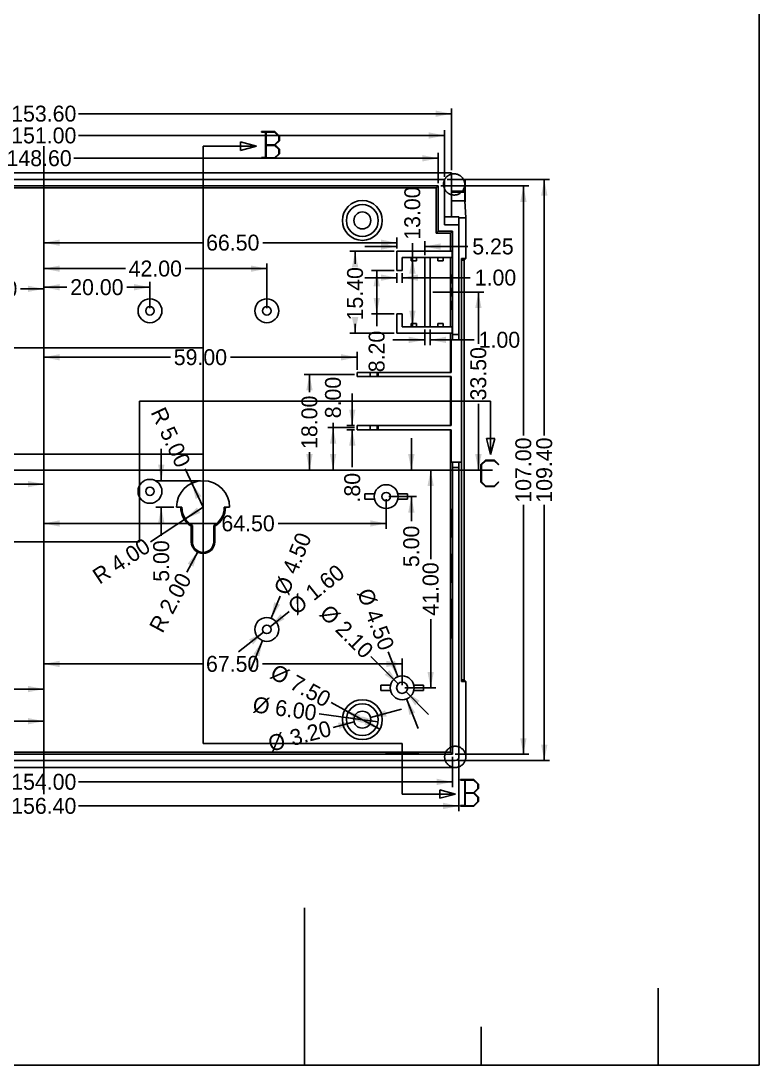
# Model space of a CAD drawing. Extents: x -143 to 433, y -329 to 88.
# Drawn here: x -4.3 to 134.7, y -329 to -132.4 of the extents above; entities that cross this region are included whole.
import ezdxf

# ---------------------------------------------------------------- set-up
doc = ezdxf.new("R2010")
doc.units = 0
doc.header["$MEASUREMENT"] = 0
for name, pattern in [('center', [0]), ('dashed', [0]), ('solid', [0])]:
    doc.linetypes.add(name, pattern=pattern)
doc.layers.add('254', color=7, linetype='solid')
doc.dimstyles.get("Standard").update_dxf_attribs({"dimtxt": 0.18, "dimasz": 0.18, "dimexe": 0.18, "dimexo": 0.0625, "dimgap": 0.09, "dimtad": 0, "dimtih": 1, "dimtoh": 1, "dimdec": 4, "dimzin": 0, "dimdsep": 46, "dimtxsty": 'Standard', "dimcen": 0.09, "dimadec": 0, "dimazin": 0, "dimtfac": 1, "dimtdec": 4, "dimtofl": 0, "dimtmove": 0, "dimatfit": 0, "dimfxl": 1, "dimtolj": 1, "dimtzin": 0, "dimarcsym": 0})

# ---------------------------------------------------------------- blocks, each defined once
blk = doc.blocks.new('*D60')
at = {"layer": '254', "color": 4, "linetype": 'solid'}
for p, q in [((0, -179.9), (0, -183.57)), ((0, -182.57), (4.36, -182.57)), ((20, -182.57), (15.64, -182.57)), ((20, -186.5), (20, -181.57))]:
    blk.add_line(p, q, dxfattribs=at)
for points in [[(3, -181.97), (3, -183.17), (0, -182.57)], [(17, -183.17), (17, -181.97), (20, -182.57)]]:
    blk.add_solid(points, dxfattribs=at)
at = {"layer": '254', "color": 4, "linetype": 'solid', "lineweight": 0, "insert": (10, -182.57), "char_height": 3, "attachment_point": 5}
blk.add_mtext('{\\H3.000000;20.00}', dxfattribs=at)
blk = doc.blocks.new('*D65')
at = {"layer": '254', "color": 4, "linetype": 'solid'}
for p, q in [((30, -224), (20.08, -230.53)), ((26.66, -226.2), (30, -224))]:
    blk.add_line(p, q, dxfattribs=at)
blk.add_solid([(28.83, -224.05), (29.49, -225.05), (26.66, -226.2)], dxfattribs=at)
at = {"layer": '254', "color": 4, "linetype": 'solid', "lineweight": 0, "insert": (14.62, -234.13), "char_height": 3, "attachment_point": 5, "rotation": 33.3653}
blk.add_mtext('{\\H3.000000;R 4.00}', dxfattribs=at)
blk = doc.blocks.new('*D66')
at = {"layer": '254', "color": 4, "linetype": 'solid'}
blk.add_line((29.06, -232.26), (26.94, -236.2), dxfattribs=at)
blk.add_solid([(28.17, -235.19), (27.11, -234.62), (29.06, -232.26)], dxfattribs=at)
at = {"layer": '254', "color": 4, "linetype": 'solid', "lineweight": 0, "insert": (23.85, -241.97), "char_height": 3, "attachment_point": 5, "rotation": 61.8273}
blk.add_mtext('{\\H3.000000;R 2.00}', dxfattribs=at)
blk = doc.blocks.new('*D67')
at = {"layer": '254', "color": 4, "linetype": 'solid'}
for p, q in [((22.13, -219), (22.13, -213)), ((29.5, -219), (21.13, -219)), ((24.5, -224), (21.13, -224)), ((22.13, -224), (22.13, -229.39))]:
    blk.add_line(p, q, dxfattribs=at)
for points in [[(21.53, -216), (22.73, -216), (22.13, -219)], [(22.73, -227), (21.53, -227), (22.13, -224)]]:
    blk.add_solid(points, dxfattribs=at)
at = {"layer": '254', "color": 4, "linetype": 'solid', "lineweight": 0, "insert": (22.13, -234.13), "char_height": 3, "attachment_point": 5, "rotation": 90}
blk.add_mtext('{\\H3.000000;5.00}', dxfattribs=at)
blk = doc.blocks.new('*D68')
at = {"layer": '254', "color": 4, "linetype": 'solid'}
for p, q in [((30, -224), (26.65, -216.78)), ((27.9, -219.46), (30, -224))]:
    blk.add_line(p, q, dxfattribs=at)
blk.add_solid([(29.7, -221.93), (28.61, -222.44), (27.9, -219.46)], dxfattribs=at)
at = {"layer": '254', "color": 4, "linetype": 'solid', "lineweight": 0, "insert": (23.9, -210.84), "char_height": 3, "attachment_point": 5, "rotation": 294.8608}
blk.add_mtext('{\\H3.000000;R 5.00}', dxfattribs=at)
blk = doc.blocks.new('*D83')
at = {"layer": '254', "color": 4, "linetype": 'solid'}
for p, q in [((76, -162.3), (95.27, -162.3)), ((94.27, -162.3), (94.27, -210.46)), ((94.27, -271.7), (94.27, -223.54)), ((78, -271.7), (95.27, -271.7))]:
    blk.add_line(p, q, dxfattribs=at)
for points in [[(94.87, -165.3), (93.67, -165.3), (94.27, -162.3)], [(93.67, -268.7), (94.87, -268.7), (94.27, -271.7)]]:
    blk.add_solid(points, dxfattribs=at)
at = {"layer": '254', "color": 4, "linetype": 'solid', "lineweight": 0, "insert": (94.27, -217), "char_height": 3, "attachment_point": 5, "rotation": 90}
blk.add_mtext('{\\H3.000000;109.40}', dxfattribs=at)
blk = doc.blocks.new('*D84')
at = {"layer": '254', "color": 4, "linetype": 'solid'}
for p, q in [((74.8, -163.5), (91.34, -163.5)), ((90.34, -163.5), (90.34, -210.46)), ((90.34, -270.5), (90.34, -223.54)), ((77.5, -270.5), (91.34, -270.5))]:
    blk.add_line(p, q, dxfattribs=at)
for points in [[(90.94, -166.5), (89.74, -166.5), (90.34, -163.5)], [(89.74, -267.5), (90.94, -267.5), (90.34, -270.5)]]:
    blk.add_solid(points, dxfattribs=at)
at = {"layer": '254', "color": 4, "linetype": 'solid', "lineweight": 0, "insert": (90.34, -217), "char_height": 3, "attachment_point": 5, "rotation": 90}
blk.add_mtext('{\\H3.000000;107.00}', dxfattribs=at)
blk = doc.blocks.new('*D89')
at = {"layer": '254', "color": 4, "linetype": 'solid'}
for p, q in [((42.62, -246.5), (46.22, -243.62)), ((41.38, -247.5), (36.69, -251.25))]:
    blk.add_line(p, q, dxfattribs=at)
for points in [[(44.59, -244.15), (45.34, -245.09), (42.62, -246.5)], [(39.41, -249.84), (38.66, -248.91), (41.38, -247.5)]]:
    blk.add_solid(points, dxfattribs=at)
at = {"layer": '254', "color": 4, "linetype": 'solid', "lineweight": 0, "insert": (51.33, -239.52), "char_height": 3, "attachment_point": 5, "rotation": 38.7086}
blk.add_mtext('{\\H3.000000;%%C 1.60}', dxfattribs=at)
blk = doc.blocks.new('*D90')
at = {"layer": '254', "color": 4, "linetype": 'solid'}
for p, q in [((42.83, -244.91), (44.51, -240.72)), ((41.17, -249.09), (38.94, -254.66))]:
    blk.add_line(p, q, dxfattribs=at)
for points in [[(43.39, -241.9), (44.5, -242.35), (42.83, -244.91)], [(40.61, -252.1), (39.5, -251.65), (41.17, -249.09)]]:
    blk.add_solid(points, dxfattribs=at)
at = {"layer": '254', "color": 4, "linetype": 'solid', "lineweight": 0, "insert": (46.93, -234.64), "char_height": 3, "attachment_point": 5, "rotation": 68.2526}
blk.add_mtext('{\\H3.000000;%%C 4.50}', dxfattribs=at)
blk = doc.blocks.new('*D91')
at = {"layer": '254', "color": 4, "linetype": 'solid'}
for p, q in [((66.76, -257.25), (61.62, -252.08)), ((68.24, -258.74), (72.47, -263))]:
    blk.add_line(p, q, dxfattribs=at)
for points in [[(64.22, -255.55), (65.07, -254.7), (66.76, -257.25)], [(70.78, -260.45), (69.93, -261.3), (68.24, -258.74)]]:
    blk.add_solid(points, dxfattribs=at)
at = {"layer": '254', "color": 4, "linetype": 'solid', "lineweight": 0, "insert": (57.01, -247.43), "char_height": 3, "attachment_point": 5, "rotation": 314.8029}
blk.add_mtext('{\\H3.000000;%%C 2.10}', dxfattribs=at)
blk = doc.blocks.new('*D92')
at = {"layer": '254', "color": 4, "linetype": 'solid'}
for p, q in [((66.68, -255.9), (64.86, -251.22)), ((68.32, -260.1), (70.49, -265.69))]:
    blk.add_line(p, q, dxfattribs=at)
for points in [[(65.04, -253.32), (66.16, -252.89), (66.68, -255.9)], [(69.96, -262.67), (68.84, -263.11), (68.32, -260.1)]]:
    blk.add_solid(points, dxfattribs=at)
at = {"layer": '254', "color": 4, "linetype": 'solid', "lineweight": 0, "insert": (62.49, -245.12), "char_height": 3, "attachment_point": 5, "rotation": 291.2536}
blk.add_mtext('{\\H3.000000;%%C 4.50}', dxfattribs=at)
blk = doc.blocks.new('*D93')
at = {"layer": '254', "color": 4, "linetype": 'solid'}
for p, q in [((61.55, -263.59), (67.35, -262.05)), ((58.45, -264.41), (54.52, -265.45))]:
    blk.add_line(p, q, dxfattribs=at)
for points in [[(64.29, -262.24), (64.6, -263.4), (61.55, -263.59)], [(55.71, -265.76), (55.4, -264.6), (58.45, -264.41)]]:
    blk.add_solid(points, dxfattribs=at)
at = {"layer": '254', "color": 4, "linetype": 'solid', "lineweight": 0, "insert": (48.2, -267.12), "char_height": 3, "attachment_point": 5, "rotation": 14.8333}
blk.add_mtext('{\\H3.000000;%%C 3.20}', dxfattribs=at)
blk = doc.blocks.new('*D94')
at = {"layer": '254', "color": 4, "linetype": 'solid'}
for p, q in [((60, -264), (51.86, -262.87)), ((57.03, -263.59), (60, -264)), ((62.97, -264.41), (60, -264))]:
    blk.add_line(p, q, dxfattribs=at)
for points in [[(60.08, -263.41), (59.92, -264.59), (57.03, -263.59)], [(59.92, -264.59), (60.08, -263.41), (62.97, -264.41)]]:
    blk.add_solid(points, dxfattribs=at)
at = {"layer": '254', "color": 4, "linetype": 'solid', "lineweight": 0, "insert": (45.38, -261.97), "char_height": 3, "attachment_point": 5, "rotation": 352.1035}
blk.add_mtext('{\\H3.000000;%%C 6.00}', dxfattribs=at)
blk = doc.blocks.new('*D95')
at = {"layer": '254', "color": 4, "linetype": 'solid'}
for p, q in [((60, -264), (54.1, -260.77)), ((56.71, -262.2), (60, -264)), ((63.29, -265.8), (60, -264))]:
    blk.add_line(p, q, dxfattribs=at)
for points in [[(59.63, -263.11), (59.05, -264.17), (56.71, -262.2)], [(60.37, -264.89), (60.95, -263.83), (63.29, -265.8)]]:
    blk.add_solid(points, dxfattribs=at)
at = {"layer": '254', "color": 4, "linetype": 'solid', "lineweight": 0, "insert": (48.36, -257.62), "char_height": 3, "attachment_point": 5, "rotation": 331.2897}
blk.add_mtext('{\\H3.000000;%%C 7.50}', dxfattribs=at)
blk = doc.blocks.new('*D96')
at = {"layer": '254', "color": 4, "linetype": 'solid'}
for p, q in [((71.75, -190.5), (71.75, -193.48)), ((72.75, -190.5), (72.75, -193.48)), ((71.75, -192.48), (65.75, -192.48)), ((72.75, -192.48), (81.08, -192.48))]:
    blk.add_line(p, q, dxfattribs=at)
for points in [[(68.75, -193.08), (68.75, -191.88), (71.75, -192.48)], [(75.75, -191.88), (75.75, -193.08), (72.75, -192.48)]]:
    blk.add_solid(points, dxfattribs=at)
at = {"layer": '254', "color": 4, "linetype": 'solid', "lineweight": 0, "insert": (85.82, -192.48), "char_height": 3, "attachment_point": 5}
blk.add_mtext('{\\H3.000000;1.00}', dxfattribs=at)
blk = doc.blocks.new('*D97')
at = {"layer": '254', "color": 4, "linetype": 'solid'}
for p, q in [((66.5, -180.77), (60.5, -180.77)), ((66.5, -179.9), (66.5, -181.77)), ((67.5, -179.9), (67.5, -181.77)), ((67.5, -180.77), (80.34, -180.77))]:
    blk.add_line(p, q, dxfattribs=at)
for points in [[(63.5, -181.37), (63.5, -180.17), (66.5, -180.77)], [(70.5, -180.17), (70.5, -181.37), (67.5, -180.77)]]:
    blk.add_solid(points, dxfattribs=at)
at = {"layer": '254', "color": 4, "linetype": 'solid', "lineweight": 0, "insert": (85.08, -180.77), "char_height": 3, "attachment_point": 5}
blk.add_mtext('{\\H3.000000;1.00}', dxfattribs=at)
blk = doc.blocks.new('*D98')
at = {"layer": '254', "color": 4, "linetype": 'solid'}
for p, q in [((66.5, -174.91), (60.5, -174.91)), ((66.5, -175.3), (66.5, -173.91)), ((71.75, -176.5), (71.75, -173.91)), ((71.75, -174.91), (79.87, -174.91))]:
    blk.add_line(p, q, dxfattribs=at)
for points in [[(63.5, -175.51), (63.5, -174.31), (66.5, -174.91)], [(74.75, -174.31), (74.75, -175.51), (71.75, -174.91)]]:
    blk.add_solid(points, dxfattribs=at)
at = {"layer": '254', "color": 4, "linetype": 'solid', "lineweight": 0, "insert": (84.61, -174.91), "char_height": 3, "attachment_point": 5}
blk.add_mtext('{\\H3.000000;5.25}', dxfattribs=at)
blk = doc.blocks.new('*D99')
at = {"layer": '254', "color": 4, "linetype": 'solid'}
for p, q in [((69.43, -177), (69.43, -174.25)), ((68, -177), (70.43, -177)), ((69.43, -190), (69.43, -177)), ((69.43, -177), (69.43, -177)), ((68, -190), (70.43, -190))]:
    blk.add_line(p, q, dxfattribs=at)
for points in [[(70.03, -180), (68.83, -180), (69.43, -177)], [(68.83, -187), (70.03, -187), (69.43, -190)]]:
    blk.add_solid(points, dxfattribs=at)
at = {"layer": '254', "color": 4, "linetype": 'solid', "lineweight": 0, "insert": (69.43, -168.61), "char_height": 3, "attachment_point": 5, "rotation": 90}
blk.add_mtext('{\\H3.000000;13.00}', dxfattribs=at)
blk = doc.blocks.new('*D100')
at = {"layer": '254', "color": 4, "linetype": 'solid'}
for p, q in [((66, -175.8), (57.64, -175.8)), ((58.64, -175.8), (58.64, -178.15)), ((58.64, -191.2), (58.64, -189.44)), ((66, -191.2), (57.64, -191.2))]:
    blk.add_line(p, q, dxfattribs=at)
for points in [[(59.24, -178.8), (58.04, -178.8), (58.64, -175.8)], [(58.04, -188.2), (59.24, -188.2), (58.64, -191.2)]]:
    blk.add_solid(points, dxfattribs=at)
at = {"layer": '254', "color": 4, "linetype": 'solid', "lineweight": 0, "insert": (58.64, -183.8), "char_height": 3, "attachment_point": 5, "rotation": 90}
blk.add_mtext('{\\H3.000000;15.40}', dxfattribs=at)
blk = doc.blocks.new('*D101')
at = {"layer": '254', "color": 4, "linetype": 'solid'}
for p, q in [((66, -179.4), (61.71, -179.4)), ((62.71, -179.4), (62.71, -187.6)), ((66, -187.6), (61.71, -187.6)), ((62.71, -187.6), (62.71, -187.6)), ((62.71, -187.6), (62.71, -189.93))]:
    blk.add_line(p, q, dxfattribs=at)
for points in [[(63.31, -182.4), (62.11, -182.4), (62.71, -179.4)], [(62.11, -184.6), (63.31, -184.6), (62.71, -187.6)]]:
    blk.add_solid(points, dxfattribs=at)
at = {"layer": '254', "color": 4, "linetype": 'solid', "lineweight": 0, "insert": (62.71, -194.67), "char_height": 3, "attachment_point": 5, "rotation": 90}
blk.add_mtext('{\\H3.000000;8.20}', dxfattribs=at)
blk = doc.blocks.new('*D102')
at = {"layer": '254', "color": 4, "linetype": 'solid'}
for p, q in [((73.25, -183.5), (82.86, -183.5)), ((81.86, -183.5), (81.86, -193.22)), ((81.86, -217), (81.86, -204.51)), ((84, -217), (80.86, -217))]:
    blk.add_line(p, q, dxfattribs=at)
for points in [[(82.46, -186.5), (81.26, -186.5), (81.86, -183.5)], [(81.26, -214), (82.46, -214), (81.86, -217)]]:
    blk.add_solid(points, dxfattribs=at)
at = {"layer": '254', "color": 4, "linetype": 'solid', "lineweight": 0, "insert": (81.86, -198.86), "char_height": 3, "attachment_point": 5, "rotation": 90}
blk.add_mtext('{\\H3.000000;33.50}', dxfattribs=at)
blk = doc.blocks.new('*D103')
at = {"layer": '254', "color": 4, "linetype": 'solid'}
for p, q in [((58.11, -208.6), (58.11, -202.6)), ((58.5, -208.6), (57.11, -208.6)), ((58.5, -209.4), (57.11, -209.4)), ((58.11, -209.4), (58.11, -216.48))]:
    blk.add_line(p, q, dxfattribs=at)
for points in [[(57.51, -205.6), (58.71, -205.6), (58.11, -208.6)], [(58.71, -212.4), (57.51, -212.4), (58.11, -209.4)]]:
    blk.add_solid(points, dxfattribs=at)
at = {"layer": '254', "color": 4, "linetype": 'solid', "lineweight": 0, "insert": (58.11, -220.32), "char_height": 3, "attachment_point": 5, "rotation": 90}
blk.add_mtext('{\\H3.000000;.80}', dxfattribs=at)
blk = doc.blocks.new('*D104')
at = {"layer": '254', "color": 4, "linetype": 'solid'}
for p, q in [((58.5, -199), (49.04, -199)), ((50.04, -199), (50.04, -202.36)), ((50.04, -217), (50.04, -213.64)), ((58.5, -217), (49.04, -217))]:
    blk.add_line(p, q, dxfattribs=at)
for points in [[(50.64, -202), (49.44, -202), (50.04, -199)], [(49.44, -214), (50.64, -214), (50.04, -217)]]:
    blk.add_solid(points, dxfattribs=at)
at = {"layer": '254', "color": 4, "linetype": 'solid', "lineweight": 0, "insert": (50.04, -208), "char_height": 3, "attachment_point": 5, "rotation": 90}
blk.add_mtext('{\\H3.000000;18.00}', dxfattribs=at)
blk = doc.blocks.new('*D105')
at = {"layer": '254', "color": 4, "linetype": 'solid'}
for p, q in [((54.49, -209), (54.49, -208.08)), ((58.5, -209), (53.49, -209)), ((54.49, -217), (54.49, -209)), ((54.49, -209), (54.49, -209)), ((58.5, -217), (53.49, -217))]:
    blk.add_line(p, q, dxfattribs=at)
for points in [[(55.09, -212), (53.89, -212), (54.49, -209)], [(53.89, -214), (55.09, -214), (54.49, -217)]]:
    blk.add_solid(points, dxfattribs=at)
at = {"layer": '254', "color": 4, "linetype": 'solid', "lineweight": 0, "insert": (54.49, -203.34), "char_height": 3, "attachment_point": 5, "rotation": 90}
blk.add_mtext('{\\H3.000000;8.00}', dxfattribs=at)
blk = doc.blocks.new('*D113')
at = {"layer": '254', "color": 4, "linetype": 'solid'}
for p, q in [((63.3, -217), (73.87, -217)), ((72.87, -217), (72.87, -233.76)), ((72.87, -258), (72.87, -245.05)), ((68, -258), (73.87, -258))]:
    blk.add_line(p, q, dxfattribs=at)
for points in [[(73.47, -220), (72.27, -220), (72.87, -217)], [(72.27, -255), (73.47, -255), (72.87, -258)]]:
    blk.add_solid(points, dxfattribs=at)
at = {"layer": '254', "color": 4, "linetype": 'solid', "lineweight": 0, "insert": (72.87, -239.4), "char_height": 3, "attachment_point": 5, "rotation": 90}
blk.add_mtext('{\\H3.000000;41.00}', dxfattribs=at)
blk = doc.blocks.new('*D114')
at = {"layer": '254', "color": 4, "linetype": 'solid'}
for p, q in [((69.23, -217), (69.23, -211)), ((63.3, -217), (70.23, -217)), ((65, -222), (70.23, -222)), ((69.23, -222), (69.23, -226.63))]:
    blk.add_line(p, q, dxfattribs=at)
for points in [[(68.63, -214), (69.83, -214), (69.23, -217)], [(69.83, -225), (68.63, -225), (69.23, -222)]]:
    blk.add_solid(points, dxfattribs=at)
at = {"layer": '254', "color": 4, "linetype": 'solid', "lineweight": 0, "insert": (69.23, -231.37), "char_height": 3, "attachment_point": 5, "rotation": 90}
blk.add_mtext('{\\H3.000000;5.00}', dxfattribs=at)
blk = doc.blocks.new('*D117')
at = {"layer": '254', "color": 4, "linetype": 'solid'}
for p, q in [((0, -217.5), (0, -220.65)), ((-69.2, -223.3), (-69.2, -218.65)), ((-69.2, -219.65), (-43.7, -219.65)), ((0, -219.65), (-32.41, -219.65))]:
    blk.add_line(p, q, dxfattribs=at)
for points in [[(-66.2, -219.05), (-66.2, -220.25), (-69.2, -219.65)], [(-3, -220.25), (-3, -219.05), (0, -219.65)]]:
    blk.add_solid(points, dxfattribs=at)
at = {"layer": '254', "color": 4, "linetype": 'solid', "lineweight": 0, "insert": (-38.05, -219.65), "char_height": 3, "attachment_point": 5}
blk.add_mtext('{\\H3.000000;69.20}', dxfattribs=at)
blk = doc.blocks.new('*D118')
at = {"layer": '254', "color": 4, "linetype": 'solid'}
for p, q in [((-38.8, -254.7), (-38.8, -259.24)), ((-38.8, -258.24), (-25.04, -258.24)), ((0, -258.24), (-13.75, -258.24)), ((0, -258), (0, -259.24))]:
    blk.add_line(p, q, dxfattribs=at)
for points in [[(-35.8, -257.64), (-35.8, -258.84), (-38.8, -258.24)], [(-3, -258.84), (-3, -257.64), (0, -258.24)]]:
    blk.add_solid(points, dxfattribs=at)
at = {"layer": '254', "color": 4, "linetype": 'solid', "lineweight": 0, "insert": (-19.4, -258.24), "char_height": 3, "attachment_point": 5}
blk.add_mtext('{\\H3.000000;38.80}', dxfattribs=at)
blk = doc.blocks.new('*D125')
at = {"layer": '254', "color": 4, "linetype": 'solid'}
for p, q in [((-54, -239.5), (-54, -265.29)), ((0, -277.5), (0, -263.29)), ((-54, -264.29), (-32.64, -264.29)), ((0, -264.29), (-21.36, -264.29))]:
    blk.add_line(p, q, dxfattribs=at)
for points in [[(-51, -263.69), (-51, -264.89), (-54, -264.29)], [(-3, -264.89), (-3, -263.69), (0, -264.29)]]:
    blk.add_solid(points, dxfattribs=at)
at = {"layer": '254', "color": 4, "linetype": 'solid', "lineweight": 0, "insert": (-27, -264.29), "char_height": 3, "attachment_point": 5}
blk.add_mtext('{\\H3.000000;54.00}', dxfattribs=at)
blk = doc.blocks.new('*D126')
at = {"layer": '254', "color": 4, "linetype": 'solid'}
for p, q in [((0, -256.34), (0, -252.51)), ((0, -253.51), (29.93, -253.51)), ((67.5, -253.51), (41.21, -253.51)), ((67.5, -257.5), (67.5, -252.51))]:
    blk.add_line(p, q, dxfattribs=at)
for points in [[(3, -252.91), (3, -254.11), (0, -253.51)], [(64.5, -254.11), (64.5, -252.91), (67.5, -253.51)]]:
    blk.add_solid(points, dxfattribs=at)
at = {"layer": '254', "color": 4, "linetype": 'solid', "lineweight": 0, "insert": (35.57, -253.51), "char_height": 3, "attachment_point": 5}
blk.add_mtext('{\\H3.000000;67.50}', dxfattribs=at)
blk = doc.blocks.new('*D127')
at = {"layer": '254', "color": 4, "linetype": 'solid'}
for p, q in [((0, -217.5), (0, -228.05)), ((64.5, -222.5), (64.5, -228.05)), ((0, -227.05), (32.83, -227.05)), ((64.5, -227.05), (44.12, -227.05))]:
    blk.add_line(p, q, dxfattribs=at)
for points in [[(3, -226.45), (3, -227.65), (0, -227.05)], [(61.5, -227.65), (61.5, -226.45), (64.5, -227.05)]]:
    blk.add_solid(points, dxfattribs=at)
at = {"layer": '254', "color": 4, "linetype": 'solid', "lineweight": 0, "insert": (38.48, -227.05), "char_height": 3, "attachment_point": 5}
blk.add_mtext('{\\H3.000000;64.50}', dxfattribs=at)
blk = doc.blocks.new('*D128')
at = {"layer": '254', "color": 4, "linetype": 'solid'}
for p, q in [((0, -198.1), (0, -194.76)), ((0, -195.76), (23.86, -195.76)), ((59, -195.76), (35.14, -195.76)), ((59, -198.1), (59, -194.76))]:
    blk.add_line(p, q, dxfattribs=at)
for points in [[(3, -195.16), (3, -196.36), (0, -195.76)], [(56, -196.36), (56, -195.16), (59, -195.76)]]:
    blk.add_solid(points, dxfattribs=at)
at = {"layer": '254', "color": 4, "linetype": 'solid', "lineweight": 0, "insert": (29.5, -195.76), "char_height": 3, "attachment_point": 5}
blk.add_mtext('{\\H3.000000;59.00}', dxfattribs=at)
blk = doc.blocks.new('*D129')
at = {"layer": '254', "color": 4, "linetype": 'solid'}
for p, q in [((0, -175.3), (0, -173.19)), ((0, -174.19), (29.94, -174.19)), ((66.5, -174.19), (41.23, -174.19)), ((66.5, -175.3), (66.5, -173.19))]:
    blk.add_line(p, q, dxfattribs=at)
for points in [[(3, -173.59), (3, -174.79), (0, -174.19)], [(63.5, -174.79), (63.5, -173.59), (66.5, -174.19)]]:
    blk.add_solid(points, dxfattribs=at)
at = {"layer": '254', "color": 4, "linetype": 'solid', "lineweight": 0, "insert": (35.59, -174.19), "char_height": 3, "attachment_point": 5}
blk.add_mtext('{\\H3.000000;66.50}', dxfattribs=at)
blk = doc.blocks.new('*D130')
at = {"layer": '254', "color": 4, "linetype": 'solid'}
for p, q in [((0, -187.1), (0, -178.07)), ((42, -186.5), (42, -178.07)), ((0, -179.07), (15.36, -179.07)), ((42, -179.07), (26.64, -179.07))]:
    blk.add_line(p, q, dxfattribs=at)
for points in [[(3, -178.47), (3, -179.67), (0, -179.07)], [(39, -179.67), (39, -178.47), (42, -179.07)]]:
    blk.add_solid(points, dxfattribs=at)
at = {"layer": '254', "color": 4, "linetype": 'solid', "lineweight": 0, "insert": (21, -179.07), "char_height": 3, "attachment_point": 5}
blk.add_mtext('{\\H3.000000;42.00}', dxfattribs=at)
blk = doc.blocks.new('*D131')
at = {"layer": '254', "color": 4, "linetype": 'solid'}
for p, q in [((-20, -186.5), (-20, -181.87)), ((0, -187.1), (0, -181.87)), ((-20, -182.87), (-15.64, -182.87)), ((0, -182.87), (-4.36, -182.87))]:
    blk.add_line(p, q, dxfattribs=at)
for points in [[(-17, -182.27), (-17, -183.47), (-20, -182.87)], [(-3, -183.47), (-3, -182.27), (0, -182.87)]]:
    blk.add_solid(points, dxfattribs=at)
at = {"layer": '254', "color": 4, "linetype": 'solid', "lineweight": 0, "insert": (-10, -182.87), "char_height": 3, "attachment_point": 5}
blk.add_mtext('{\\H3.000000;20.00}', dxfattribs=at)
blk = doc.blocks.new('*D132')
at = {"layer": '254', "color": 4, "linetype": 'solid'}
for p, q in [((-78.2, -271.5), (-78.2, -281.25)), ((78.2, -271.5), (78.2, -281.25)), ((-78.2, -280.25), (-6.54, -280.25)), ((78.2, -280.25), (6.54, -280.25))]:
    blk.add_line(p, q, dxfattribs=at)
for points in [[(-75.2, -279.65), (-75.2, -280.85), (-78.2, -280.25)], [(75.2, -280.85), (75.2, -279.65), (78.2, -280.25)]]:
    blk.add_solid(points, dxfattribs=at)
at = {"layer": '254', "color": 4, "linetype": 'solid', "lineweight": 0, "insert": (0, -280.25), "char_height": 3, "attachment_point": 5}
blk.add_mtext('{\\H3.000000;156.40}', dxfattribs=at)
blk = doc.blocks.new('*D133')
at = {"layer": '254', "color": 4, "linetype": 'solid'}
for p, q in [((-77, -271), (-77, -276.72)), ((77, -271), (77, -276.72)), ((-77, -275.72), (-6.54, -275.72)), ((77, -275.72), (6.54, -275.72))]:
    blk.add_line(p, q, dxfattribs=at)
for points in [[(-74, -275.12), (-74, -276.32), (-77, -275.72)], [(74, -276.32), (74, -275.12), (77, -275.72)]]:
    blk.add_solid(points, dxfattribs=at)
at = {"layer": '254', "color": 4, "linetype": 'solid', "lineweight": 0, "insert": (0, -275.72), "char_height": 3, "attachment_point": 5}
blk.add_mtext('{\\H3.000000;154.00}', dxfattribs=at)
blk = doc.blocks.new('*D134')
at = {"layer": '254', "color": 4, "linetype": 'solid'}
for p, q in [((-76.8, -160.5), (-76.8, -148.9)), ((76.8, -160.5), (76.8, -148.9)), ((-76.8, -149.9), (-6.54, -149.9)), ((76.8, -149.9), (6.54, -149.9))]:
    blk.add_line(p, q, dxfattribs=at)
for points in [[(-73.8, -149.3), (-73.8, -150.5), (-76.8, -149.9)], [(73.8, -150.5), (73.8, -149.3), (76.8, -149.9)]]:
    blk.add_solid(points, dxfattribs=at)
at = {"layer": '254', "color": 4, "linetype": 'solid', "lineweight": 0, "insert": (0, -149.9), "char_height": 3, "attachment_point": 5}
blk.add_mtext('{\\H3.000000;153.60}', dxfattribs=at)
blk = doc.blocks.new('*D135')
at = {"layer": '254', "color": 4, "linetype": 'solid'}
for p, q in [((-75.5, -161.8), (-75.5, -153)), ((75.5, -161.8), (75.5, -153)), ((-75.5, -154), (-6.54, -154)), ((75.5, -154), (6.54, -154))]:
    blk.add_line(p, q, dxfattribs=at)
for points in [[(-72.5, -153.4), (-72.5, -154.6), (-75.5, -154)], [(72.5, -154.6), (72.5, -153.4), (75.5, -154)]]:
    blk.add_solid(points, dxfattribs=at)
at = {"layer": '254', "color": 4, "linetype": 'solid', "lineweight": 0, "insert": (0, -154), "char_height": 3, "attachment_point": 5}
blk.add_mtext('{\\H3.000000;151.00}', dxfattribs=at)
blk = doc.blocks.new('*D136')
at = {"layer": '254', "color": 4, "linetype": 'solid'}
for p, q in [((-74.3, -163), (-74.3, -157.29)), ((74.3, -163), (74.3, -157.29)), ((-74.3, -158.29), (-7.42, -158.29)), ((74.3, -158.29), (5.66, -158.29))]:
    blk.add_line(p, q, dxfattribs=at)
for points in [[(-71.3, -157.69), (-71.3, -158.89), (-74.3, -158.29)], [(71.3, -158.89), (71.3, -157.69), (74.3, -158.29)]]:
    blk.add_solid(points, dxfattribs=at)
at = {"layer": '254', "color": 4, "linetype": 'solid', "lineweight": 0, "insert": (-0.88, -158.29), "char_height": 3, "attachment_point": 5}
blk.add_mtext('{\\H3.000000;148.60}', dxfattribs=at)

msp = doc.modelspace()

# ---------------------------------------------------------------- linework, layer by layer
at = {"layer": '254', "color": 0, "linetype": 'solid'}
for p, q in [((134.735, 64.222), (134.735, -329.049)), ((49.114, -299.411), (49.114, -329.049)), ((115.708, -314.589), (115.708, -329.049)), ((82.411, -321.819), (82.411, -329.049)), ((134.735, -329.049), (-143.364, -329.049))]:
    msp.add_line(p, q, dxfattribs=at)
at = {"layer": '254', "color": 1, "linetype": 'solid'}
for p, q in [((41.016, -153.262), (43.51, -153.262)), ((41.016, -153.381), (41.016, -153.262)), ((43.51, -153.262), (44.367, -154.115)), ((40.068, -155.999), (37.068, -155.195)), ((37.068, -155.195), (37.068, -156.803)), ((41.791, -153.381), (41.016, -153.381)), ((41.791, -158.168), (41.791, -153.381)), ((41.886, -153.386), (41.886, -155.746)), ((43.457, -153.386), (41.886, -153.386)), ((44.246, -154.175), (43.457, -153.386)), ((44.246, -154.957), (43.457, -155.746)), ((44.367, -154.971), (43.57, -155.762)), ((44.246, -154.957), (44.246, -154.175)), ((44.367, -154.115), (44.367, -154.971)), ((30, -155.999), (40.068, -155.999)), ((40.068, -155.999), (37.068, -156.803)), ((41.886, -155.746), (43.457, -155.746)), ((41.886, -155.867), (41.886, -158.224)), ((43.457, -155.867), (41.886, -155.867)), ((44.246, -156.654), (43.457, -155.867)), ((43.57, -155.762), (44.367, -156.579)), ((44.246, -157.438), (44.246, -156.654)), ((44.367, -157.436), (44.367, -156.579)), ((41.016, -158.168), (41.791, -158.168)), ((41.016, -158.262), (41.016, -158.168)), ((43.51, -158.262), (41.016, -158.262)), ((41.886, -158.224), (43.457, -158.224)), ((44.246, -157.438), (43.457, -158.224)), ((44.367, -157.436), (43.51, -158.262)), ((84.16, -203.999), (84.16, -214.067)), ((84.16, -214.067), (83.356, -211.067)), ((83.356, -211.067), (84.963, -211.067)), ((84.16, -214.067), (84.963, -211.067)), ((82.339, -215.966), (83.196, -215.113)), ((82.339, -219.287), (82.339, -215.966)), ((83.247, -215.232), (82.461, -216.016)), ((82.461, -216.016), (82.461, -219.237)), ((83.196, -215.113), (84.893, -215.113)), ((84.84, -215.232), (83.247, -215.232)), ((85.662, -216.029), (84.84, -215.232)), ((84.893, -215.113), (85.739, -215.953)), ((85.739, -215.953), (85.662, -216.029)), ((83.196, -220.113), (82.339, -219.287)), ((82.461, -219.237), (83.247, -220.019)), ((84.893, -220.113), (83.196, -220.113)), ((83.247, -220.019), (84.84, -220.019)), ((84.84, -220.019), (85.662, -219.224)), ((85.739, -219.3), (84.893, -220.113)), ((85.739, -219.3), (85.662, -219.224)), ((78.516, -275.262), (81.01, -275.262)), ((78.516, -275.381), (78.516, -275.262)), ((81.01, -275.262), (81.867, -276.115)), ((77.568, -277.999), (74.568, -277.195)), ((74.568, -277.195), (74.568, -278.803)), ((79.291, -275.381), (78.516, -275.381)), ((79.291, -280.168), (79.291, -275.381)), ((79.386, -275.386), (79.386, -277.746)), ((80.957, -275.386), (79.386, -275.386)), ((81.746, -276.175), (80.957, -275.386)), ((81.746, -276.957), (80.957, -277.746)), ((81.867, -276.971), (81.07, -277.762)), ((81.746, -276.957), (81.746, -276.175)), ((81.867, -276.115), (81.867, -276.971)), ((67.5, -277.999), (77.568, -277.999)), ((77.568, -277.999), (74.568, -278.803)), ((79.386, -277.746), (80.957, -277.746)), ((79.386, -277.867), (79.386, -280.224)), ((80.957, -277.867), (79.386, -277.867)), ((81.746, -278.654), (80.957, -277.867)), ((81.07, -277.762), (81.867, -278.579)), ((81.746, -279.438), (81.746, -278.654)), ((81.867, -279.436), (81.867, -278.579)), ((78.516, -280.168), (79.291, -280.168)), ((78.516, -280.262), (78.516, -280.168)), ((81.01, -280.262), (78.516, -280.262)), ((79.386, -280.224), (80.957, -280.224)), ((81.746, -279.438), (80.957, -280.224)), ((81.867, -279.436), (81.01, -280.262))]:
    msp.add_line(p, q, dxfattribs=at)
at = {"layer": '254', "color": 1, "linetype": 'center'}
for p, q in [((0, -155.999), (0, -277.999)), ((-84.5, -216.999), (84.5, -216.999))]:
    msp.add_line(p, q, dxfattribs=at)
at = {"layer": '254', "color": 1, "linetype": 'dashed'}
for p, q in [((30, -268.5), (30, -155.999)), ((18, -203.999), (18, -230.499)), ((84.16, -203.999), (18, -203.999)), ((-18, -230.499), (18, -230.499)), ((67.5, -268.5), (30, -268.5)), ((67.5, -268.5), (67.5, -277.999))]:
    msp.add_line(p, q, dxfattribs=at)
at = {"layer": '254', "color": 3, "linetype": 'solid'}
for p, q in [((-76.8, -160.999), (76.8, -160.999)), ((76.8, -169.299), (76.8, -160.999)), ((76.8, -161.209), (77.291, -161.209)), ((-75.5, -162.299), (75.5, -162.299)), ((75.5, -170.799), (75.5, -162.299)), ((-74.3, -163.499), (74.3, -163.499)), ((-74.3, -163.5), (74.3, -163.5)), ((-73.933, -163.867), (73.933, -163.867)), ((73.933, -163.867), (74.3, -163.5)), ((73.933, -163.867), (73.933, -172.366)), ((74.3, -171.999), (74.3, -163.499)), ((76.8, -164.495), (79.291, -164.495)), ((76.8, -164.669), (79.291, -164.669)), ((79.291, -164.495), (79.291, -163.208)), ((76.8, -166.307), (79.321, -166.307)), ((79.5, -169.499), (79.321, -166.307)), ((78.2, -169.299), (75.5, -169.299)), ((75.5, -170.799), (78.2, -170.799)), ((78.2, -170.799), (78.2, -169.299)), ((78.2, -169.499), (79.5, -169.499)), ((78.2, -191.499), (78.2, -170.799)), ((79.5, -177.159), (79.5, -169.499)), ((73.933, -172.366), (74.3, -171.999)), ((76.633, -172.366), (73.933, -172.366)), ((74.3, -171.999), (77, -171.999)), ((76.999, -171.999), (76.633, -172.366)), ((76.633, -175.799), (76.633, -172.366)), ((76.999, -192.499), (76.999, -171.999)), ((77, -191.499), (77, -171.999)), ((66.5, -179.399), (66.5, -175.799)), ((66.5, -175.799), (76.947, -175.799)), ((76.947, -176.999), (76.947, -175.799)), ((67.5, -179.399), (67.5, -176.999)), ((67.5, -176.999), (76.947, -176.999)), ((71.75, -189.999), (71.75, -176.999)), ((72.75, -189.999), (72.75, -176.999)), ((76.633, -189.999), (76.633, -176.999)), ((78.7, -177.159), (78.7, -192.499)), ((78.7, -177.159), (79.5, -177.159)), ((78.7, -177.499), (79.16, -177.499)), ((79.16, -177.499), (79.5, -177.159)), ((79.16, -256.499), (79.16, -177.499)), ((66.5, -179.399), (67.5, -179.399)), ((76.78, -180.35), (76.799, -180.35)), ((76.898, -180.35), (76.917, -180.35)), ((76.77, -180.999), (76.809, -180.999)), ((76.78, -181.649), (76.799, -181.649)), ((76.839, -182.85), (76.858, -182.85)), ((76.888, -180.999), (76.927, -180.999)), ((76.898, -181.649), (76.917, -181.649)), ((76.829, -183.499), (76.868, -183.499)), ((76.839, -184.149), (76.858, -184.149)), ((76.77, -185.999), (76.809, -185.999)), ((76.78, -185.35), (76.799, -185.35)), ((76.78, -186.649), (76.799, -186.649)), ((76.888, -185.999), (76.927, -185.999)), ((76.898, -185.35), (76.917, -185.35)), ((76.898, -186.649), (76.917, -186.649)), ((66.5, -187.599), (67.5, -187.599)), ((66.5, -191.199), (66.5, -187.599)), ((67.5, -189.999), (67.5, -187.599)), ((67.5, -189.999), (76.947, -189.999)), ((76.947, -189.999), (76.947, -191.199)), ((66.5, -191.199), (76.947, -191.199)), ((76.633, -198.599), (76.633, -191.199)), ((76.999, -192.499), (76.711, -192.499)), ((76.711, -198.599), (76.711, -192.499)), ((77, -192.499), (76.999, -192.499)), ((77, -191.499), (77, -192.499)), ((77, -191.499), (78.2, -191.499)), ((77, -192.499), (78.2, -192.499)), ((78.2, -191.499), (78.2, -192.499)), ((78.7, -192.499), (78.2, -192.499)), ((78.7, -192.499), (78.7, -215.499)), ((-30, -194), (30, -194)), ((30, -214), (30, -194)), ((59, -198.599), (61.5, -198.599)), ((59, -199.399), (59, -198.599)), ((63, -198.599), (61.5, -198.599)), ((61.5, -199.399), (61.5, -198.599)), ((61.5, -199.399), (61.5, -198.599)), ((62.799, -199.399), (62.799, -198.599)), ((63, -198.599), (76.711, -198.599)), ((63, -199.399), (63, -198.599)), ((59, -199.399), (61.5, -199.399)), ((63, -199.399), (61.5, -199.399)), ((63, -199.399), (76.711, -199.399)), ((76.633, -208.599), (76.633, -199.399)), ((76.711, -208.599), (76.711, -199.399)), ((59, -208.599), (61.5, -208.599)), ((59, -209.399), (59, -208.599)), ((59, -209.399), (61.5, -209.399)), ((63, -208.599), (61.5, -208.599)), ((61.5, -209.399), (61.5, -208.599)), ((61.5, -209.399), (61.5, -208.599)), ((63, -209.399), (61.5, -209.399)), ((62.799, -209.399), (62.799, -208.599)), ((63, -208.599), (76.711, -208.599)), ((63, -209.399), (63, -208.599)), ((63, -209.399), (76.711, -209.399)), ((76.633, -270.132), (76.633, -209.399)), ((76.711, -215.499), (76.711, -209.399)), ((-30, -214), (30, -214)), ((76.999, -215.499), (76.711, -215.499)), ((77, -215.499), (76.999, -215.499)), ((76.999, -270.498), (76.999, -215.499)), ((77, -216.499), (77, -215.499)), ((77, -215.499), (78.2, -215.499)), ((78.7, -215.499), (78.2, -215.499)), ((78.2, -216.499), (78.2, -215.499)), ((78.7, -215.499), (78.7, -256.84)), ((77, -270.499), (77, -216.499)), ((77, -216.499), (78.2, -216.499)), ((78.2, -270.999), (78.2, -216.499)), ((26, -223.999), (25, -223.999)), ((34, -223.999), (35, -223.999)), ((76.748, -229.599), (76.748, -224.399)), ((76.947, -224.399), (76.748, -224.399)), ((76.947, -229.599), (76.947, -224.399)), ((27.79, -227.582), (27.79, -230.499)), ((28, -230.499), (28, -227.463)), ((32, -230.499), (32, -227.463)), ((32.21, -227.582), (32.21, -230.499)), ((76.947, -229.599), (76.748, -229.599)), ((76.748, -238.099), (76.748, -232.899)), ((76.947, -232.899), (76.748, -232.899)), ((76.947, -238.099), (76.947, -232.899)), ((76.947, -238.099), (76.748, -238.099)), ((76.79, -248.599), (76.79, -241.399)), ((76.881, -241.399), (76.79, -241.399)), ((76.881, -248.599), (76.881, -241.399)), ((76.881, -248.599), (76.79, -248.599)), ((78.7, -256.499), (79.16, -256.499)), ((78.7, -256.84), (79.5, -256.84)), ((79.16, -256.499), (79.5, -256.84)), ((79.5, -271), (79.5, -256.84)), ((-77, -270.499), (77, -270.499)), ((-76.999, -270.498), (76.999, -270.498)), ((-76.633, -270.132), (76.633, -270.132)), ((64.859, -270.232), (64.859, -270.312)), ((67.5, -270.192), (67.5, -270.352)), ((70.141, -270.232), (70.141, -270.312)), ((76.633, -270.132), (76.999, -270.498)), ((-77.501, -272.999), (77.501, -272.999)), ((-77.5, -271.699), (77.5, -271.699))]:
    msp.add_line(p, q, dxfattribs=at)
at = {"layer": '254', "color": 6, "linetype": 'solid'}
for p, q in [((69.2, -176.999), (69.2, -177.599)), ((70.2, -177.599), (69.2, -177.599)), ((70.2, -176.999), (70.2, -177.599)), ((74.2, -176.999), (74.2, -177.599)), ((75.2, -177.599), (74.2, -177.599)), ((75.2, -176.999), (75.2, -177.599)), ((70.2, -189.399), (69.2, -189.399)), ((69.2, -189.999), (69.2, -189.399)), ((70.2, -189.999), (70.2, -189.399)), ((75.2, -189.399), (74.2, -189.399)), ((74.2, -189.999), (74.2, -189.399)), ((75.2, -189.999), (75.2, -189.399)), ((60.5, -221.499), (60.5, -222.499)), ((62.306, -221.499), (60.5, -221.499)), ((66.694, -221.499), (68.5, -221.499)), ((68.5, -221.499), (68.5, -222.499)), ((62.306, -222.499), (60.5, -222.499)), ((66.694, -222.499), (68.5, -222.499)), ((65.306, -257.499), (63.5, -257.499)), ((63.5, -257.499), (63.5, -258.499)), ((69.694, -257.499), (71.5, -257.499)), ((71.5, -257.499), (71.5, -258.499)), ((65.306, -258.499), (63.5, -258.499)), ((69.694, -258.499), (71.5, -258.499))]:
    msp.add_line(p, q, dxfattribs=at)
at = {"layer": '254', "color": 3, "linetype": 'solid'}
for centre, radius in [((60, -169.999), 3.75), ((60, -169.999), 3), ((60, -169.999), 1.6), ((20, -186.999), 2.25), ((42, -186.999), 2.25), ((20, -186.999), 0.8), ((42, -186.999), 0.8), ((20, -221.001), 2.25), ((20, -221.001), 0.8), ((64.5, -221.999), 2.25), ((64.5, -221.999), 0.8), ((42, -246.999), 2.25), ((42, -246.999), 0.8), ((67.5, -257.999), 1.05), ((60, -263.999), 3.75), ((60, -263.999), 3), ((60, -263.999), 1.6)]:
    msp.add_circle(centre, radius, dxfattribs=at)
at = {"layer": '254', "color": 6, "linetype": 'solid'}
msp.add_circle((67.5, -257.999), 2.25, dxfattribs=at)
at = {"layer": '254', "color": 3, "linetype": 'solid'}
for centre, radius, start, end in [((30, -223.999), 5, 90, 180), ((30, -223.999), 5, 0, 90), ((30, -223.999), 4.21, 180, 238.33856), ((30, -223.999), 4, 180, 240), ((30, -223.999), 4, 300, 360), ((30, -223.999), 4.21, 301.66144, 360), ((30, -230.499), 2.21, 180, 270), ((30, -230.499), 2, 180, 270), ((30, -230.499), 2, 270, 360), ((30, -230.499), 2.21, 270, 360), ((77.5, -270.999), 0.7, 270, 360)]:
    msp.add_arc(centre, radius, start, end, dxfattribs=at)
for points in [[(78.705, -161.794), (77.291, -160.38), (75.876, -161.795), (74.46, -163.21), (75.875, -164.625), (77.289, -166.039), (78.704, -164.624), (80.119, -163.209), (78.705, -161.794)], [(78.705, -161.794), (77.291, -160.38), (75.876, -161.795), (74.46, -163.21), (75.875, -164.625), (77.289, -166.039), (78.704, -164.624), (80.119, -163.209), (78.705, -161.794)], [(79.395, -164.495), (79.395, -162.495), (79.343, -162.495), (79.291, -162.495), (79.291, -164.495), (79.291, -166.495), (79.343, -166.495), (79.395, -166.495), (79.395, -164.495)], [(76.809, -180.999), (76.809, -181.749), (76.79, -181.749), (76.77, -181.749), (76.77, -180.999), (76.77, -180.249), (76.79, -180.249), (76.809, -180.249), (76.809, -180.999)], [(76.809, -180.999), (76.809, -181.749), (76.79, -181.749), (76.77, -181.749), (76.77, -180.999), (76.77, -180.249), (76.79, -180.249), (76.809, -180.249), (76.809, -180.999)], [(76.809, -180.999), (76.809, -181.749), (76.79, -181.749), (76.77, -181.749), (76.77, -180.999), (76.77, -180.249), (76.79, -180.249), (76.809, -180.249), (76.809, -180.999)], [(76.927, -180.999), (76.927, -181.749), (76.907, -181.749), (76.888, -181.749), (76.888, -180.999), (76.888, -180.249), (76.907, -180.249), (76.927, -180.249), (76.927, -180.999)], [(76.927, -180.999), (76.927, -181.749), (76.907, -181.749), (76.888, -181.749), (76.888, -180.999), (76.888, -180.249), (76.907, -180.249), (76.927, -180.249), (76.927, -180.999)], [(76.927, -180.999), (76.927, -181.749), (76.907, -181.749), (76.888, -181.749), (76.888, -180.999), (76.888, -180.249), (76.907, -180.249), (76.927, -180.249), (76.927, -180.999)], [(76.868, -183.499), (76.868, -184.249), (76.849, -184.249), (76.829, -184.249), (76.829, -183.499), (76.829, -182.749), (76.849, -182.749), (76.868, -182.749), (76.868, -183.499)], [(76.868, -183.499), (76.868, -184.249), (76.849, -184.249), (76.829, -184.249), (76.829, -183.499), (76.829, -182.749), (76.849, -182.749), (76.868, -182.749), (76.868, -183.499)], [(76.868, -183.499), (76.868, -184.249), (76.849, -184.249), (76.829, -184.249), (76.829, -183.499), (76.829, -182.749), (76.849, -182.749), (76.868, -182.749), (76.868, -183.499)], [(76.809, -185.999), (76.809, -186.749), (76.79, -186.749), (76.77, -186.749), (76.77, -185.999), (76.77, -185.249), (76.79, -185.249), (76.809, -185.249), (76.809, -185.999)], [(76.809, -185.999), (76.809, -186.749), (76.79, -186.749), (76.77, -186.749), (76.77, -185.999), (76.77, -185.249), (76.79, -185.249), (76.809, -185.249), (76.809, -185.999)], [(76.809, -185.999), (76.809, -186.749), (76.79, -186.749), (76.77, -186.749), (76.77, -185.999), (76.77, -185.249), (76.79, -185.249), (76.809, -185.249), (76.809, -185.999)], [(76.927, -185.999), (76.927, -186.749), (76.907, -186.749), (76.888, -186.749), (76.888, -185.999), (76.888, -185.249), (76.907, -185.249), (76.927, -185.249), (76.927, -185.999)], [(76.927, -185.999), (76.927, -186.749), (76.907, -186.749), (76.888, -186.749), (76.888, -185.999), (76.888, -185.249), (76.907, -185.249), (76.927, -185.249), (76.927, -185.999)], [(76.927, -185.999), (76.927, -186.749), (76.907, -186.749), (76.888, -186.749), (76.888, -185.999), (76.888, -185.249), (76.907, -185.249), (76.927, -185.249), (76.927, -185.999)], [(78.914, -272.414), (80.329, -271), (78.914, -269.584), (77.498, -268.169), (76.084, -269.583), (74.67, -270.998), (76.085, -272.413), (77.5, -273.828), (78.914, -272.414)], [(78.914, -272.414), (80.329, -271), (78.914, -269.584), (77.498, -268.169), (76.084, -269.583), (74.67, -270.998), (76.085, -272.413), (77.5, -273.828), (78.914, -272.414)], [(67.5, -270.352), (64.45, -270.352), (64.45, -270.272), (64.45, -270.192), (67.5, -270.192), (70.55, -270.192), (70.55, -270.272), (70.55, -270.352), (67.5, -270.352)], [(67.5, -270.352), (64.45, -270.352), (64.45, -270.272), (64.45, -270.192), (67.5, -270.192), (70.55, -270.192), (70.55, -270.272), (70.55, -270.352), (67.5, -270.352)], [(67.5, -270.352), (64.45, -270.352), (64.45, -270.272), (64.45, -270.192), (67.5, -270.192), (70.55, -270.192), (70.55, -270.272), (70.55, -270.352), (67.5, -270.352)]]:
    msp.add_rational_spline(points, [1, 0.707106781, 1, 0.707106781, 1, 0.707106781, 1, 0.707106781, 1], degree=2, knots=[0, 0, 0, 1, 1, 2, 2, 3, 3, 4, 4, 4], dxfattribs=at)

# ---------------------------------------------------------------- dimensions: what is measured, and where the dimension line sits
at = {"layer": '254', "color": 4, "linetype": 'solid'}
for p1, p2, distance, picture, middle in [((-76.8, -160.999), (76.8, -160.999), 11.095, '*D134', (0, -149.904)), ((-75.5, -162.299), (75.5, -162.299), 8.301, '*D135', (0, -153.998)), ((74.3, -163.499), (-74.3, -163.499), -5.208, '*D136', (-0.88, -158.291)), ((66.5, -175.799), (0, -175.799), -1.607, '*D129', (35.587, -174.192)), ((66.5, -179.399), (67.5, -179.399), -1.367, '*D97', (85.085, -180.766)), ((71.75, -189.999), (72.75, -189.999), -2.479, '*D96', (85.822, -192.478)), ((59, -198.599), (0, -198.599), -2.842, '*D128', (29.5, -195.757)), ((78.2, -270.999), (-78.2, -270.999), 9.25, '*D132', (0, -280.249)), ((-77, -270.499), (77, -270.499), -5.224, '*D133', (0, -275.723))]:
    dim = msp.add_aligned_dim(p1=p1, p2=p2, distance=distance, dimstyle='Standard', override={"dimtxt": 3, "dimasz": 3, "dimexe": 1, "dimexo": 0.5, "dimdec": 2, "dimtp": 0.05, "dimtm": 0.05, "dimtfac": 0.75, "dimtdec": 2}, dxfattribs=at)
    dim.commit()
    dim.dimension.update_dxf_attribs({"geometry": picture, "text_midpoint": middle})
for base, p1, p2, picture, middle in [((94.267, -216.999), (75.5, -162.299), (77.5, -271.699), '*D83', (94.267, -216.999)), ((90.338, -216.999), (74.3, -163.499), (77, -270.499), '*D84', (90.338, -216.999)), ((81.859, -198.864), (84.5, -216.999), (72.75, -183.499), '*D102', (81.859, -198.864)), ((69.226, -231.374), (64.5, -221.999), (62.799, -216.999), '*D114', (69.226, -231.374)), ((22.132, -234.13), (30, -218.999), (25, -223.999), '*D67', (22.132, -234.13)), ((72.872, -239.401), (67.5, -257.999), (62.799, -216.999), '*D113', (72.872, -239.401))]:
    dim = msp.add_linear_dim(base=base, p1=p1, p2=p2, angle=90, dimstyle='Standard', override={"dimtxt": 3, "dimasz": 3, "dimexe": 1, "dimexo": 0.5, "dimtih": 0, "dimtoh": 0, "dimdec": 2, "dimtp": 0.05, "dimtm": 0.05, "dimtfac": 0.75, "dimtdec": 2}, dxfattribs=at)
    dim.commit()
    dim.dimension.update_dxf_attribs({"geometry": picture, "text_midpoint": middle, "text_rotation": 90})
for p1, p2, distance, picture, middle in [((67.5, -189.999), (67.5, -176.999), -1.932, '*D99', (69.432, -168.606)), ((66.5, -191.199), (66.5, -175.799), 7.859, '*D100', (58.641, -183.796)), ((66.5, -187.599), (66.5, -179.399), 3.791, '*D101', (62.709, -194.67)), ((59, -198.999), (59, -216.999), -8.964, '*D104', (50.036, -207.999)), ((59, -208.999), (59, -216.999), -4.511, '*D105', (54.489, -203.337)), ((59, -209.399), (59, -208.599), 0.886, '*D103', (58.114, -220.322))]:
    dim = msp.add_aligned_dim(p1=p1, p2=p2, distance=distance, dimstyle='Standard', override={"dimtxt": 3, "dimasz": 3, "dimexe": 1, "dimexo": 0.5, "dimtih": 0, "dimtoh": 0, "dimdec": 2, "dimtp": 0.05, "dimtm": 0.05, "dimtfac": 0.75, "dimtdec": 2}, dxfattribs=at)
    dim.commit()
    dim.dimension.update_dxf_attribs({"geometry": picture, "text_midpoint": middle, "text_rotation": 90})
for base, p1, p2, picture, middle in [((84.612, -174.912), (66.5, -175.799), (71.75, -176.999), '*D98', (84.612, -174.912)), ((21, -179.067), (42, -186.999), (0, -187.599), '*D130', (21, -179.067)), ((10, -182.566), (20, -186.999), (0, -179.399), '*D60', (10, -182.566)), ((-10, -182.874), (-20, -186.999), (0, -187.599), '*D131', (-10, -182.874)), ((-38.052, -219.655), (-69.203, -223.797), (0, -216.999), '*D117', (-38.052, -219.655)), ((38.477, -227.047), (64.5, -221.999), (0, -216.999), '*D127', (38.477, -227.047)), ((-27, -264.288), (0, -277.999), (-54, -238.999), '*D125', (-27, -264.288)), ((35.57, -253.511), (67.5, -257.999), (0, -256.84), '*D126', (35.57, -253.511)), ((-19.399, -258.238), (-38.797, -254.202), (0, -257.499), '*D118', (-19.399, -258.238))]:
    dim = msp.add_linear_dim(base=base, p1=p1, p2=p2, dimstyle='Standard', override={"dimtxt": 3, "dimasz": 3, "dimexe": 1, "dimexo": 0.5, "dimdec": 2, "dimtp": 0.05, "dimtm": 0.05, "dimtfac": 0.75, "dimtdec": 2}, dxfattribs=at)
    dim.commit()
    dim.dimension.update_dxf_attribs({"geometry": picture, "text_midpoint": middle})
for center, mpoint, picture, middle, turn in [((30, -223.999), (27.898, -219.463), '*D68', (23.903, -210.841), 294.86078), ((30, -223.999), (26.659, -226.199), '*D65', (14.616, -234.13), 33.36534), ((30, -230.499), (29.056, -232.262), '*D66', (23.855, -241.973), 61.82729)]:
    dim = msp.add_radius_dim(center=center, mpoint=mpoint, dimstyle='Standard', override={"dimtxt": 3, "dimasz": 3, "dimexe": 1, "dimexo": 0.5, "dimtih": 0, "dimtoh": 0, "dimdec": 2, "dimse1": 1, "dimse2": 1, "dimtp": 0.05, "dimtm": 0.05, "dimtfac": 0.75, "dimtdec": 2}, dxfattribs=at)
    dim.commit()
    dim.dimension.update_dxf_attribs({"geometry": picture, "text_midpoint": middle, "text_rotation": turn})
for p1, p2, picture, middle, turn in [((41.166, -249.089), (42.834, -244.909), '*D90', (46.93, -234.639), 68.25259), ((41.376, -247.5), (42.624, -246.499), '*D89', (51.327, -239.525), 38.70862), ((68.316, -260.096), (66.684, -255.902), '*D92', (62.491, -245.122), 291.25357), ((68.24, -258.744), (66.76, -257.254), '*D91', (57.007, -247.434), 314.80292), ((63.289, -265.801), (56.711, -262.198), '*D95', (48.36, -257.624), 331.28967), ((62.972, -264.411), (57.028, -263.587), '*D94', (45.381, -261.972), 352.10354), ((61.547, -263.59), (58.453, -264.409), '*D93', (48.199, -267.125), 14.83333)]:
    dim = msp.add_diameter_dim_2p(p1=p1, p2=p2, dimstyle='Standard', override={"dimtxt": 3, "dimasz": 3, "dimexe": 1, "dimexo": 0.5, "dimtih": 0, "dimtoh": 0, "dimdec": 2, "dimse1": 1, "dimse2": 1, "dimtp": 0.05, "dimtm": 0.05, "dimtfac": 0.75, "dimtdec": 2}, dxfattribs=at)
    dim.commit()
    dim.dimension.update_dxf_attribs({"geometry": picture, "text_midpoint": middle, "text_rotation": turn})

doc.saveas('drawing.dxf')
